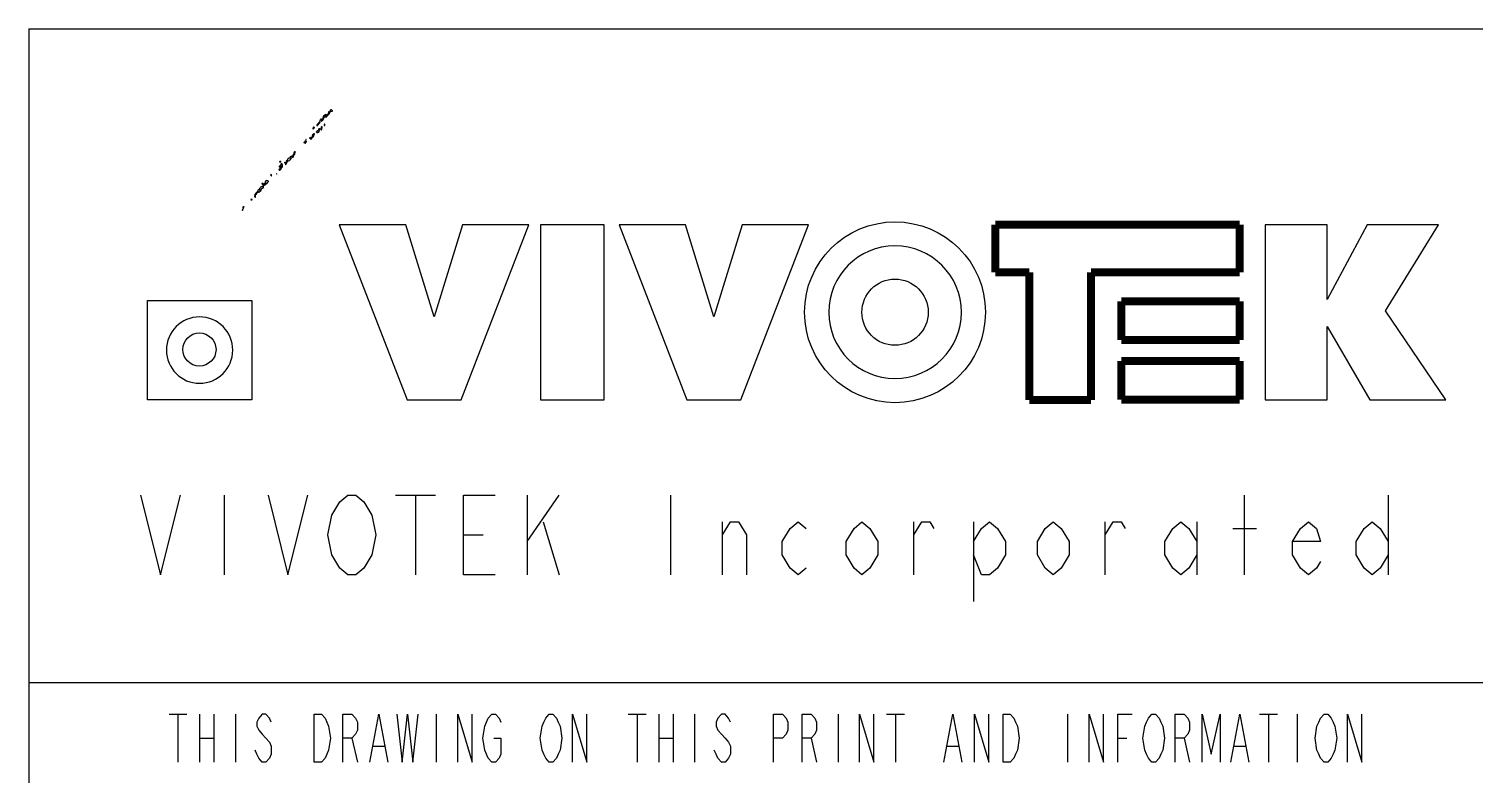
# Model space of a CAD drawing. Header units: millimetres. Extents: x 42 to 799, y 30 to 564.
# Drawn here: x 669.92 to 706.17, y 48.13 to 66.83 of the extents above; entities that cross this region are included whole.
import ezdxf

# ---------------------------------------------------------------- set-up
doc = ezdxf.new("R2010")
doc.units = ezdxf.units.MM
doc.header["$LTSCALE"] = 46.255
doc.layers.get('0').update_dxf_attribs({"linetype": 'CONTINUOUS'})

msp = doc.modelspace()

# ---------------------------------------------------------------- linework, layer by layer
at = {"color": 2, "linetype": 'Continuous'}
for p, q in [((669.917, 66.826), (789.917, 66.826)), ((669.917, 66.826), (669.917, 38.126)), ((674.817, 55.126), (674.817, 53.126)), ((679.117, 55.126), (680.117, 55.126)), ((679.617, 55.126), (679.617, 53.126)), ((682.417, 55.126), (682.417, 53.126)), ((682.417, 53.959), (683.217, 55.126)), ((686.017, 55.126), (686.017, 53.126)), ((700.417, 53.126), (700.417, 55.126)), ((704.017, 55.126), (704.017, 53.126)), ((682.817, 54.459), (683.217, 53.126)), ((687.317, 53.126), (687.317, 54.459)), ((692.117, 53.126), (692.117, 54.459)), ((693.617, 54.459), (693.617, 52.459)), ((696.917, 53.126), (696.917, 54.459)), ((699.217, 54.459), (699.217, 53.126)), ((680.817, 54.126), (681.317, 54.126)), ((700.117, 54.292), (700.717, 54.292)), ((669.917, 50.426), (789.917, 50.426)), ((673.432, 49.626), (673.882, 49.626)), ((673.657, 49.626), (673.657, 48.426)), ((674.197, 49.626), (674.197, 48.426)), ((674.557, 49.626), (674.557, 48.426)), ((675.097, 49.626), (675.097, 48.426)), ((680.137, 49.626), (680.137, 48.426)), ((684.952, 49.626), (685.402, 49.626)), ((685.177, 49.626), (685.177, 48.426)), ((685.717, 49.626), (685.717, 48.426)), ((686.077, 49.626), (686.077, 48.426)), ((686.617, 49.626), (686.617, 48.426)), ((690.217, 49.626), (690.217, 48.426)), ((691.432, 49.626), (691.882, 49.626)), ((691.657, 49.626), (691.657, 48.426)), ((695.977, 49.626), (695.977, 48.426)), ((700.792, 49.626), (701.242, 49.626)), ((701.017, 49.626), (701.017, 48.426)), ((701.737, 49.626), (701.737, 48.426)), ((674.197, 49.026), (674.557, 49.026)), ((678.022, 49.026), (678.157, 48.426)), ((685.717, 49.026), (686.077, 49.026)), ((689.542, 49.026), (689.677, 48.426)), ((697.237, 49.026), (697.462, 49.026)), ((698.902, 49.026), (699.037, 48.426)), ((678.562, 48.826), (678.832, 48.826)), ((692.962, 48.826), (693.232, 48.826)), ((700.162, 48.826), (700.432, 48.826))]:
    msp.add_line(p, q, dxfattribs=at)
at = {"color": 7, "linetype": 'Continuous', "const_width": 0.2}
for points in [[(700.292, 61.912), (694.163, 61.912)], [(694.163, 61.912), (694.163, 60.72)], [(700.292, 60.72), (700.292, 61.912)], [(694.163, 60.72), (695.019, 60.72)], [(695.019, 60.72), (695.019, 57.516)], [(696.563, 60.72), (700.292, 60.72)], [(696.563, 57.516), (696.563, 60.72)], [(697.327, 59.99), (700.292, 59.99)], [(697.327, 59.017), (697.327, 59.99)], [(700.292, 59.99), (700.292, 59.017)], [(700.292, 59.017), (697.327, 59.017)], [(697.327, 58.491), (700.292, 58.491)], [(697.327, 57.518), (697.327, 58.491)], [(700.292, 58.491), (700.292, 57.518)], [(695.019, 57.516), (696.563, 57.516)], [(700.292, 57.518), (697.327, 57.518)]]:
    msp.add_lwpolyline(points, dxfattribs=at)
at = {"color": 2, "linetype": 'Continuous'}
for points in [[(672.717, 55.126), (673.217, 53.126), (673.717, 55.126)], [(675.917, 55.126), (676.417, 53.126), (676.917, 55.126)], [(678.417, 53.459), (678.317, 53.292), (678.117, 53.126), (677.917, 53.126), (677.717, 53.292), (677.617, 53.459), (677.517, 53.626), (677.417, 54.126), (677.517, 54.626), (677.617, 54.792), (677.717, 54.959), (677.917, 55.126), (678.117, 55.126), (678.317, 54.959), (678.417, 54.792), (678.517, 54.626), (678.617, 54.126), (678.517, 53.626), (678.417, 53.459)], [(681.617, 53.126), (680.817, 53.126), (680.817, 55.126), (681.617, 55.126)], [(687.317, 54.126), (687.517, 54.459), (687.717, 54.459), (687.917, 54.126), (687.917, 53.126)], [(689.417, 53.292), (689.217, 53.126), (689.017, 53.292), (688.817, 53.626), (688.817, 53.959), (689.017, 54.292), (689.217, 54.459), (689.417, 54.292)], [(691.217, 53.626), (691.017, 53.292), (690.817, 53.126), (690.617, 53.292), (690.417, 53.626), (690.417, 53.959), (690.617, 54.292), (690.817, 54.459), (691.017, 54.292), (691.217, 53.959), (691.217, 53.626)], [(692.117, 54.126), (692.317, 54.459), (692.517, 54.459), (692.617, 54.292)], [(693.617, 53.959), (693.817, 54.292), (694.017, 54.459), (694.217, 54.292), (694.417, 53.959), (694.417, 53.626), (694.217, 53.292), (694.017, 53.126), (693.817, 53.126), (693.617, 53.626)], [(696.017, 53.626), (695.817, 53.292), (695.617, 53.126), (695.417, 53.292), (695.217, 53.626), (695.217, 53.959), (695.417, 54.292), (695.617, 54.459), (695.817, 54.292), (696.017, 53.959), (696.017, 53.626)], [(696.917, 54.126), (697.117, 54.459), (697.317, 54.459), (697.417, 54.292)], [(699.217, 53.626), (699.017, 53.292), (698.817, 53.126), (698.617, 53.292), (698.417, 53.626), (698.417, 53.959), (698.617, 54.292), (698.817, 54.459), (699.017, 54.292), (699.217, 53.959)], [(702.317, 53.459), (702.217, 53.292), (702.017, 53.126), (701.817, 53.292), (701.617, 53.626), (701.617, 53.959), (701.817, 54.292), (702.017, 54.459), (702.217, 54.292), (702.317, 53.959), (701.617, 53.959)], [(704.017, 53.626), (703.817, 53.292), (703.617, 53.126), (703.417, 53.292), (703.217, 53.626), (703.217, 53.959), (703.417, 54.292), (703.617, 54.459), (703.817, 54.292), (704.017, 53.959)], [(675.997, 49.426), (675.952, 49.526), (675.862, 49.626), (675.772, 49.626), (675.682, 49.526), (675.637, 49.426), (675.637, 49.326), (675.682, 49.226), (675.772, 49.126), (675.862, 49.026), (675.952, 48.926), (675.997, 48.826), (675.997, 48.626), (675.952, 48.526), (675.862, 48.426), (675.772, 48.426), (675.682, 48.526), (675.637, 48.626), (675.592, 48.726)], [(677.077, 49.626), (677.257, 49.626), (677.347, 49.526), (677.392, 49.426), (677.437, 49.326), (677.482, 49.026), (677.437, 48.726), (677.392, 48.626), (677.347, 48.526), (677.257, 48.426), (677.077, 48.426), (677.077, 49.626)], [(677.797, 48.426), (677.797, 49.626), (678.022, 49.626), (678.112, 49.526), (678.157, 49.426), (678.157, 49.226), (678.112, 49.126), (678.022, 49.026), (677.797, 49.026)], [(678.472, 48.426), (678.697, 49.626), (678.922, 48.426)], [(679.147, 49.626), (679.282, 48.426), (679.417, 49.626), (679.552, 48.426), (679.687, 49.626)], [(680.677, 48.426), (680.677, 49.626), (681.037, 48.426), (681.037, 49.626)], [(681.577, 49.026), (681.757, 49.026), (681.757, 48.626), (681.712, 48.526), (681.622, 48.426), (681.532, 48.426), (681.442, 48.526), (681.397, 48.626), (681.352, 48.726), (681.307, 49.026), (681.352, 49.326), (681.397, 49.426), (681.442, 49.526), (681.532, 49.626), (681.622, 49.626), (681.712, 49.526), (681.757, 49.426)], [(683.197, 48.626), (683.152, 48.526), (683.062, 48.426), (682.972, 48.426), (682.882, 48.526), (682.837, 48.626), (682.792, 48.726), (682.747, 49.026), (682.792, 49.326), (682.837, 49.426), (682.882, 49.526), (682.972, 49.626), (683.062, 49.626), (683.152, 49.526), (683.197, 49.426), (683.242, 49.326), (683.287, 49.026), (683.242, 48.726), (683.197, 48.626)], [(683.557, 48.426), (683.557, 49.626), (683.917, 48.426), (683.917, 49.626)], [(687.517, 49.426), (687.472, 49.526), (687.382, 49.626), (687.292, 49.626), (687.202, 49.526), (687.157, 49.426), (687.157, 49.326), (687.202, 49.226), (687.292, 49.126), (687.382, 49.026), (687.472, 48.926), (687.517, 48.826), (687.517, 48.626), (687.472, 48.526), (687.382, 48.426), (687.292, 48.426), (687.202, 48.526), (687.157, 48.626), (687.112, 48.726)], [(688.597, 48.426), (688.597, 49.626), (688.822, 49.626), (688.912, 49.526), (688.957, 49.426), (688.957, 49.226), (688.912, 49.126), (688.822, 49.026), (688.597, 49.026)], [(689.317, 48.426), (689.317, 49.626), (689.542, 49.626), (689.632, 49.526), (689.677, 49.426), (689.677, 49.226), (689.632, 49.126), (689.542, 49.026), (689.317, 49.026)], [(690.757, 48.426), (690.757, 49.626), (691.117, 48.426), (691.117, 49.626)], [(692.872, 48.426), (693.097, 49.626), (693.322, 48.426)], [(693.637, 48.426), (693.637, 49.626), (693.997, 48.426), (693.997, 49.626)], [(694.357, 49.626), (694.537, 49.626), (694.627, 49.526), (694.672, 49.426), (694.717, 49.326), (694.762, 49.026), (694.717, 48.726), (694.672, 48.626), (694.627, 48.526), (694.537, 48.426), (694.357, 48.426), (694.357, 49.626)], [(696.517, 48.426), (696.517, 49.626), (696.877, 48.426), (696.877, 49.626)], [(697.237, 48.426), (697.237, 49.626), (697.597, 49.626)], [(698.317, 48.626), (698.272, 48.526), (698.182, 48.426), (698.092, 48.426), (698.002, 48.526), (697.957, 48.626), (697.912, 48.726), (697.867, 49.026), (697.912, 49.326), (697.957, 49.426), (698.002, 49.526), (698.092, 49.626), (698.182, 49.626), (698.272, 49.526), (698.317, 49.426), (698.362, 49.326), (698.407, 49.026), (698.362, 48.726), (698.317, 48.626)], [(698.677, 48.426), (698.677, 49.626), (698.902, 49.626), (698.992, 49.526), (699.037, 49.426), (699.037, 49.226), (698.992, 49.126), (698.902, 49.026), (698.677, 49.026)], [(699.352, 48.426), (699.352, 49.626), (699.577, 48.626), (699.802, 49.626), (699.802, 48.426)], [(700.072, 48.426), (700.297, 49.626), (700.522, 48.426)], [(702.637, 48.626), (702.592, 48.526), (702.502, 48.426), (702.412, 48.426), (702.322, 48.526), (702.277, 48.626), (702.232, 48.726), (702.187, 49.026), (702.232, 49.326), (702.277, 49.426), (702.322, 49.526), (702.412, 49.626), (702.502, 49.626), (702.592, 49.526), (702.637, 49.426), (702.682, 49.326), (702.727, 49.026), (702.682, 48.726), (702.637, 48.626)], [(702.997, 48.426), (702.997, 49.626), (703.357, 48.426), (703.357, 49.626)]]:
    msp.add_lwpolyline(points, dxfattribs=at)
at = {"color": 7, "linetype": 'Continuous'}
for points, knots in [([(677.221, 64.539), (677.222, 64.538), (677.222, 64.534), (677.222, 64.53), (677.223, 64.525), (677.217, 64.521), (677.215, 64.526), (677.214, 64.531), (677.214, 64.541), (677.216, 64.541), (677.219, 64.542), (677.218, 64.543), (677.221, 64.539)], [0, 0, 0, 0, 1, 1, 1, 2, 2, 2, 3, 3, 3, 4, 4, 4, 4]), ([(677.241, 64.574), (677.244, 64.575), (677.247, 64.572), (677.249, 64.567), (677.251, 64.563), (677.251, 64.559), (677.248, 64.556), (677.244, 64.554), (677.239, 64.556), (677.24, 64.56), (677.24, 64.565), (677.237, 64.573), (677.241, 64.574)], [0, 0, 0, 0, 1, 1, 1, 2, 2, 2, 3, 3, 3, 4, 4, 4, 4]), ([(677.31, 64.641), (677.314, 64.641), (677.32, 64.651), (677.324, 64.646), (677.328, 64.64), (677.331, 64.631), (677.331, 64.625), (677.331, 64.62), (677.332, 64.62), (677.328, 64.614), (677.325, 64.609), (677.324, 64.604), (677.321, 64.598), (677.319, 64.591), (677.32, 64.585), (677.317, 64.583), (677.313, 64.581), (677.317, 64.572), (677.312, 64.567), (677.307, 64.562), (677.307, 64.563), (677.303, 64.556), (677.3, 64.55), (677.291, 64.542), (677.29, 64.538), (677.288, 64.535), (677.285, 64.532), (677.28, 64.528), (677.274, 64.523), (677.272, 64.523), (677.27, 64.517), (677.267, 64.511), (677.265, 64.505), (677.257, 64.507), (677.248, 64.509), (677.242, 64.521), (677.246, 64.524), (677.249, 64.527), (677.259, 64.528), (677.261, 64.532), (677.264, 64.536), (677.269, 64.543), (677.276, 64.551), (677.283, 64.558), (677.285, 64.568), (677.289, 64.574), (677.293, 64.58), (677.292, 64.581), (677.295, 64.592), (677.299, 64.602), (677.297, 64.603), (677.299, 64.613), (677.302, 64.624), (677.303, 64.626), (677.303, 64.633), (677.303, 64.639), (677.303, 64.642), (677.31, 64.641)], [0, 0, 0, 0, 1, 1, 1, 2, 2, 2, 3, 3, 3, 4, 4, 4, 5, 5, 5, 6, 6, 6, 7, 7, 7, 8, 8, 8, 9, 9, 9, 10, 10, 10, 11, 11, 11, 12, 12, 12, 13, 13, 13, 14, 14, 14, 15, 15, 15, 16, 16, 16, 17, 17, 17, 18, 18, 18, 19, 19, 19, 19]), ([(677.357, 64.684), (677.354, 64.684), (677.356, 64.679), (677.352, 64.675), (677.348, 64.672), (677.344, 64.669), (677.346, 64.666), (677.348, 64.662), (677.354, 64.663), (677.356, 64.66), (677.357, 64.658), (677.355, 64.652), (677.361, 64.653), (677.367, 64.654), (677.368, 64.654), (677.369, 64.661), (677.37, 64.668), (677.371, 64.667), (677.366, 64.674), (677.361, 64.682), (677.362, 64.684), (677.357, 64.684)], [0, 0, 0, 0, 1, 1, 1, 2, 2, 2, 3, 3, 3, 4, 4, 4, 5, 5, 5, 6, 6, 6, 7, 7, 7, 7]), ([(677.441, 64.742), (677.446, 64.742), (677.452, 64.738), (677.452, 64.736), (677.452, 64.734), (677.462, 64.74), (677.464, 64.733), (677.465, 64.726), (677.468, 64.717), (677.465, 64.713), (677.462, 64.709), (677.462, 64.707), (677.459, 64.702), (677.455, 64.697), (677.45, 64.693), (677.447, 64.689), (677.444, 64.684), (677.436, 64.68), (677.434, 64.675), (677.431, 64.67), (677.419, 64.662), (677.418, 64.657), (677.417, 64.652), (677.422, 64.647), (677.412, 64.646), (677.402, 64.645), (677.394, 64.647), (677.389, 64.643), (677.384, 64.639), (677.38, 64.639), (677.379, 64.633), (677.378, 64.626), (677.384, 64.614), (677.375, 64.613), (677.367, 64.613), (677.361, 64.607), (677.358, 64.615), (677.354, 64.622), (677.347, 64.628), (677.351, 64.631), (677.355, 64.635), (677.356, 64.637), (677.361, 64.641), (677.365, 64.645), (677.373, 64.645), (677.375, 64.65), (677.378, 64.655), (677.384, 64.654), (677.389, 64.658), (677.393, 64.662), (677.393, 64.67), (677.4, 64.671), (677.407, 64.673), (677.41, 64.674), (677.413, 64.68), (677.417, 64.685), (677.423, 64.682), (677.424, 64.693), (677.426, 64.704), (677.428, 64.712), (677.432, 64.718), (677.435, 64.723), (677.436, 64.721), (677.435, 64.731), (677.434, 64.742), (677.434, 64.742), (677.441, 64.742)], [0, 0, 0, 0, 1, 1, 1, 2, 2, 2, 3, 3, 3, 4, 4, 4, 5, 5, 5, 6, 6, 6, 7, 7, 7, 8, 8, 8, 9, 9, 9, 10, 10, 10, 11, 11, 11, 12, 12, 12, 13, 13, 13, 14, 14, 14, 15, 15, 15, 16, 16, 16, 17, 17, 17, 18, 18, 18, 19, 19, 19, 20, 20, 20, 21, 21, 21, 22, 22, 22, 22]), ([(677.495, 64.792), (677.503, 64.792), (677.515, 64.79), (677.515, 64.79), (677.515, 64.79), (677.525, 64.78), (677.529, 64.78), (677.533, 64.78), (677.537, 64.768), (677.535, 64.762), (677.533, 64.756), (677.526, 64.757), (677.513, 64.757), (677.5, 64.757), (677.484, 64.754), (677.477, 64.754), (677.469, 64.754), (677.465, 64.756), (677.469, 64.763), (677.473, 64.771), (677.477, 64.769), (677.475, 64.776), (677.473, 64.782), (677.476, 64.788), (677.482, 64.79), (677.488, 64.791), (677.491, 64.792), (677.495, 64.792)], [0, 0, 0, 0, 1, 1, 1, 2, 2, 2, 3, 3, 3, 4, 4, 4, 5, 5, 5, 6, 6, 6, 7, 7, 7, 8, 8, 8, 9, 9, 9, 9]), ([(677.056, 64.19), (677.06, 64.191), (677.065, 64.194), (677.071, 64.194), (677.076, 64.193), (677.083, 64.186), (677.08, 64.182), (677.078, 64.178), (677.073, 64.179), (677.073, 64.176), (677.072, 64.173), (677.076, 64.164), (677.071, 64.162), (677.065, 64.16), (677.061, 64.16), (677.06, 64.158), (677.06, 64.155), (677.054, 64.149), (677.054, 64.145), (677.054, 64.141), (677.051, 64.132), (677.056, 64.132), (677.062, 64.132), (677.068, 64.127), (677.064, 64.126), (677.059, 64.124), (677.053, 64.124), (677.05, 64.118), (677.048, 64.112), (677.039, 64.104), (677.036, 64.109), (677.034, 64.114), (677.03, 64.115), (677.028, 64.124), (677.027, 64.133), (677.021, 64.143), (677.026, 64.147), (677.031, 64.15), (677.03, 64.15), (677.033, 64.159), (677.036, 64.167), (677.035, 64.173), (677.039, 64.176), (677.043, 64.179), (677.048, 64.169), (677.052, 64.179), (677.056, 64.188), (677.05, 64.188), (677.056, 64.19)], [0, 0, 0, 0, 1, 1, 1, 2, 2, 2, 3, 3, 3, 4, 4, 4, 5, 5, 5, 6, 6, 6, 7, 7, 7, 8, 8, 8, 9, 9, 9, 10, 10, 10, 11, 11, 11, 12, 12, 12, 13, 13, 13, 14, 14, 14, 15, 15, 15, 16, 16, 16, 16]), ([(677.055, 64.357), (677.055, 64.357), (677.061, 64.362), (677.065, 64.359), (677.07, 64.356), (677.067, 64.351), (677.072, 64.351), (677.076, 64.351), (677.082, 64.346), (677.078, 64.344), (677.074, 64.341), (677.072, 64.338), (677.071, 64.333), (677.069, 64.327), (677.065, 64.323), (677.061, 64.322), (677.058, 64.321), (677.045, 64.313), (677.043, 64.319), (677.04, 64.325), (677.04, 64.328), (677.043, 64.332), (677.045, 64.336), (677.048, 64.339), (677.049, 64.344), (677.05, 64.348), (677.051, 64.356), (677.055, 64.357)], [0, 0, 0, 0, 1, 1, 1, 2, 2, 2, 3, 3, 3, 4, 4, 4, 5, 5, 5, 6, 6, 6, 7, 7, 7, 8, 8, 8, 9, 9, 9, 9]), ([(677.202, 64.328), (677.199, 64.326), (677.201, 64.32), (677.197, 64.319), (677.194, 64.319), (677.191, 64.316), (677.192, 64.31), (677.193, 64.304), (677.19, 64.301), (677.19, 64.296), (677.19, 64.291), (677.193, 64.285), (677.187, 64.283), (677.181, 64.28), (677.176, 64.275), (677.17, 64.275), (677.163, 64.274), (677.157, 64.275), (677.155, 64.27), (677.153, 64.265), (677.149, 64.258), (677.145, 64.255), (677.141, 64.253), (677.137, 64.25), (677.136, 64.243), (677.136, 64.237), (677.135, 64.227), (677.139, 64.224), (677.144, 64.221), (677.149, 64.213), (677.154, 64.214), (677.159, 64.215), (677.165, 64.218), (677.167, 64.222), (677.169, 64.226), (677.178, 64.219), (677.181, 64.225), (677.184, 64.231), (677.182, 64.236), (677.187, 64.243), (677.193, 64.25), (677.193, 64.257), (677.195, 64.262), (677.198, 64.268), (677.195, 64.278), (677.199, 64.286), (677.202, 64.293), (677.2, 64.294), (677.206, 64.301), (677.213, 64.309), (677.208, 64.313), (677.212, 64.315), (677.216, 64.317), (677.22, 64.322), (677.217, 64.323), (677.214, 64.325), (677.208, 64.318), (677.208, 64.324), (677.208, 64.331), (677.206, 64.329), (677.202, 64.328)], [0, 0, 0, 0, 1, 1, 1, 2, 2, 2, 3, 3, 3, 4, 4, 4, 5, 5, 5, 6, 6, 6, 7, 7, 7, 8, 8, 8, 9, 9, 9, 10, 10, 10, 11, 11, 11, 12, 12, 12, 13, 13, 13, 14, 14, 14, 15, 15, 15, 16, 16, 16, 17, 17, 17, 18, 18, 18, 19, 19, 19, 20, 20, 20, 20]), ([(677.207, 64.491), (677.207, 64.491), (677.213, 64.5), (677.214, 64.498), (677.215, 64.496), (677.215, 64.49), (677.218, 64.49), (677.221, 64.49), (677.226, 64.483), (677.224, 64.48), (677.222, 64.476), (677.216, 64.474), (677.215, 64.472), (677.214, 64.47), (677.207, 64.469), (677.204, 64.464), (677.201, 64.46), (677.195, 64.451), (677.195, 64.447), (677.195, 64.444), (677.195, 64.439), (677.19, 64.437), (677.185, 64.436), (677.174, 64.436), (677.171, 64.433), (677.169, 64.429), (677.171, 64.423), (677.168, 64.418), (677.165, 64.412), (677.167, 64.405), (677.161, 64.404), (677.154, 64.403), (677.147, 64.398), (677.144, 64.404), (677.141, 64.41), (677.138, 64.415), (677.143, 64.417), (677.149, 64.419), (677.143, 64.419), (677.15, 64.426), (677.156, 64.434), (677.164, 64.426), (677.164, 64.434), (677.165, 64.442), (677.169, 64.445), (677.173, 64.451), (677.177, 64.458), (677.182, 64.459), (677.187, 64.466), (677.192, 64.474), (677.194, 64.476), (677.197, 64.481), (677.2, 64.485), (677.205, 64.484), (677.207, 64.491)], [0, 0, 0, 0, 1, 1, 1, 2, 2, 2, 3, 3, 3, 4, 4, 4, 5, 5, 5, 6, 6, 6, 7, 7, 7, 8, 8, 8, 9, 9, 9, 10, 10, 10, 11, 11, 11, 12, 12, 12, 13, 13, 13, 14, 14, 14, 15, 15, 15, 16, 16, 16, 17, 17, 17, 18, 18, 18, 18]), ([(677.255, 64.368), (677.259, 64.371), (677.265, 64.371), (677.268, 64.371), (677.272, 64.371), (677.275, 64.366), (677.277, 64.361), (677.278, 64.355), (677.28, 64.35), (677.277, 64.345), (677.274, 64.339), (677.269, 64.341), (677.267, 64.334), (677.265, 64.328), (677.267, 64.317), (677.266, 64.312), (677.265, 64.306), (677.265, 64.3), (677.261, 64.298), (677.257, 64.296), (677.258, 64.287), (677.252, 64.289), (677.246, 64.291), (677.249, 64.297), (677.244, 64.299), (677.239, 64.301), (677.234, 64.312), (677.24, 64.317), (677.246, 64.322), (677.246, 64.327), (677.246, 64.335), (677.247, 64.344), (677.248, 64.345), (677.251, 64.351), (677.255, 64.357), (677.25, 64.364), (677.255, 64.368)], [0, 0, 0, 0, 1, 1, 1, 2, 2, 2, 3, 3, 3, 4, 4, 4, 5, 5, 5, 6, 6, 6, 7, 7, 7, 8, 8, 8, 9, 9, 9, 10, 10, 10, 11, 11, 11, 12, 12, 12, 12]), ([(677.322, 64.412), (677.322, 64.412), (677.325, 64.416), (677.327, 64.422), (677.33, 64.428), (677.333, 64.437), (677.339, 64.432), (677.346, 64.427), (677.345, 64.421), (677.345, 64.416), (677.344, 64.41), (677.339, 64.409), (677.338, 64.405), (677.336, 64.401), (677.335, 64.395), (677.329, 64.398), (677.322, 64.401), (677.323, 64.407), (677.322, 64.412)], [0, 0, 0, 0, 1, 1, 1, 2, 2, 2, 3, 3, 3, 4, 4, 4, 5, 5, 5, 6, 6, 6, 6]), ([(676.859, 64.021), (676.857, 64.02), (676.861, 64.011), (676.856, 64.011), (676.851, 64.011), (676.85, 64.009), (676.85, 64.004), (676.85, 63.999), (676.852, 63.994), (676.847, 63.994), (676.842, 63.995), (676.836, 63.995), (676.835, 63.992), (676.834, 63.989), (676.833, 63.985), (676.83, 63.984), (676.827, 63.982), (676.824, 63.979), (676.825, 63.973), (676.825, 63.967), (676.832, 63.968), (676.832, 63.967), (676.832, 63.965), (676.83, 63.964), (676.835, 63.962), (676.84, 63.961), (676.847, 63.957), (676.85, 63.959), (676.854, 63.961), (676.856, 63.964), (676.857, 63.967), (676.859, 63.971), (676.862, 63.973), (676.862, 63.974), (676.863, 63.976), (676.865, 63.978), (676.866, 63.98), (676.868, 63.982), (676.865, 63.991), (676.868, 63.993), (676.87, 63.995), (676.876, 63.995), (676.876, 63.999), (676.876, 64.004), (676.876, 64.012), (676.872, 64.012), (676.869, 64.013), (676.865, 64.013), (676.864, 64.015), (676.864, 64.017), (676.865, 64.024), (676.859, 64.021)], [0, 0, 0, 0, 1, 1, 1, 2, 2, 2, 3, 3, 3, 4, 4, 4, 5, 5, 5, 6, 6, 6, 7, 7, 7, 8, 8, 8, 9, 9, 9, 10, 10, 10, 11, 11, 11, 12, 12, 12, 13, 13, 13, 14, 14, 14, 15, 15, 15, 16, 16, 16, 17, 17, 17, 17]), ([(676.858, 63.959), (676.858, 63.961), (676.86, 63.963), (676.863, 63.962), (676.866, 63.962), (676.865, 63.958), (676.864, 63.956), (676.863, 63.954), (676.86, 63.954), (676.857, 63.954), (676.855, 63.955), (676.858, 63.959), (676.858, 63.959)], [0, 0, 0, 0, 1, 1, 1, 2, 2, 2, 3, 3, 3, 4, 4, 4, 4]), ([(676.863, 64.048), (676.865, 64.051), (676.87, 64.051), (676.873, 64.051), (676.876, 64.052), (676.878, 64.047), (676.875, 64.045), (676.872, 64.042), (676.865, 64.038), (676.863, 64.04), (676.862, 64.043), (676.86, 64.044), (676.863, 64.048)], [0, 0, 0, 0, 1, 1, 1, 2, 2, 2, 3, 3, 3, 4, 4, 4, 4]), ([(676.996, 64.106), (676.992, 64.105), (676.996, 64.096), (676.992, 64.097), (676.988, 64.098), (676.978, 64.101), (676.972, 64.098), (676.967, 64.095), (676.963, 64.093), (676.964, 64.087), (676.966, 64.081), (676.965, 64.073), (676.97, 64.075), (676.976, 64.076), (676.98, 64.079), (676.982, 64.075), (676.983, 64.072), (676.98, 64.065), (676.983, 64.063), (676.985, 64.061), (676.989, 64.064), (676.99, 64.061), (676.992, 64.059), (676.99, 64.052), (676.996, 64.054), (677.001, 64.057), (677.004, 64.056), (677.004, 64.062), (677.005, 64.069), (677.007, 64.068), (677.009, 64.074), (677.011, 64.079), (677.006, 64.091), (677.01, 64.093), (677.014, 64.095), (677.018, 64.096), (677.015, 64.099), (677.013, 64.102), (677.006, 64.097), (677.006, 64.102), (677.006, 64.107), (677.002, 64.11), (676.996, 64.106)], [0, 0, 0, 0, 1, 1, 1, 2, 2, 2, 3, 3, 3, 4, 4, 4, 5, 5, 5, 6, 6, 6, 7, 7, 7, 8, 8, 8, 9, 9, 9, 10, 10, 10, 11, 11, 11, 12, 12, 12, 13, 13, 13, 14, 14, 14, 14]), ([(676.246, 63.439), (676.244, 63.436), (676.247, 63.429), (676.245, 63.425), (676.242, 63.422), (676.243, 63.409), (676.237, 63.409), (676.23, 63.409), (676.228, 63.409), (676.226, 63.404), (676.224, 63.399), (676.22, 63.397), (676.219, 63.393), (676.217, 63.389), (676.209, 63.391), (676.212, 63.387), (676.215, 63.382), (676.226, 63.379), (676.228, 63.378), (676.23, 63.377), (676.231, 63.388), (676.236, 63.389), (676.241, 63.389), (676.246, 63.381), (676.246, 63.377), (676.246, 63.373), (676.246, 63.366), (676.244, 63.361), (676.242, 63.356), (676.236, 63.352), (676.234, 63.352), (676.233, 63.352), (676.231, 63.344), (676.233, 63.341), (676.234, 63.337), (676.241, 63.338), (676.245, 63.338), (676.249, 63.337), (676.252, 63.338), (676.257, 63.342), (676.261, 63.346), (676.271, 63.35), (676.272, 63.356), (676.272, 63.362), (676.268, 63.389), (676.268, 63.4), (676.268, 63.412), (676.266, 63.438), (676.266, 63.443), (676.265, 63.449), (676.259, 63.453), (676.255, 63.448), (676.25, 63.444), (676.248, 63.443), (676.246, 63.439)], [0, 0, 0, 0, 1, 1, 1, 2, 2, 2, 3, 3, 3, 4, 4, 4, 5, 5, 5, 6, 6, 6, 7, 7, 7, 8, 8, 8, 9, 9, 9, 10, 10, 10, 11, 11, 11, 12, 12, 12, 13, 13, 13, 14, 14, 14, 15, 15, 15, 16, 16, 16, 17, 17, 17, 18, 18, 18, 18]), ([(676.224, 63.508), (676.221, 63.507), (676.216, 63.502), (676.216, 63.499), (676.216, 63.495), (676.215, 63.485), (676.219, 63.479), (676.223, 63.474), (676.226, 63.475), (676.229, 63.479), (676.231, 63.484), (676.23, 63.491), (676.233, 63.494), (676.236, 63.496), (676.239, 63.494), (676.238, 63.502), (676.237, 63.51), (676.228, 63.509), (676.224, 63.508)], [0, 0, 0, 0, 1, 1, 1, 2, 2, 2, 3, 3, 3, 4, 4, 4, 5, 5, 5, 6, 6, 6, 6]), ([(676.332, 63.478), (676.334, 63.478), (676.334, 63.474), (676.335, 63.469), (676.335, 63.465), (676.337, 63.459), (676.332, 63.461), (676.327, 63.463), (676.325, 63.466), (676.326, 63.472), (676.327, 63.477), (676.329, 63.478), (676.332, 63.478)], [0, 0, 0, 0, 1, 1, 1, 2, 2, 2, 3, 3, 3, 4, 4, 4, 4]), ([(676.56, 63.692), (676.56, 63.692), (676.575, 63.696), (676.579, 63.697), (676.582, 63.698), (676.588, 63.693), (676.587, 63.688), (676.587, 63.682), (676.584, 63.68), (676.579, 63.676), (676.575, 63.672), (676.57, 63.675), (676.571, 63.667), (676.571, 63.658), (676.563, 63.653), (676.563, 63.65), (676.563, 63.646), (676.559, 63.632), (676.557, 63.628), (676.556, 63.623), (676.552, 63.614), (676.551, 63.611), (676.551, 63.608), (676.546, 63.606), (676.535, 63.605), (676.524, 63.604), (676.525, 63.604), (676.516, 63.6), (676.507, 63.595), (676.498, 63.581), (676.493, 63.577), (676.488, 63.573), (676.485, 63.566), (676.485, 63.561), (676.484, 63.556), (676.486, 63.552), (676.483, 63.548), (676.479, 63.544), (676.472, 63.543), (676.467, 63.541), (676.462, 63.539), (676.457, 63.538), (676.454, 63.534), (676.45, 63.53), (676.453, 63.522), (676.446, 63.52), (676.438, 63.517), (676.419, 63.513), (676.419, 63.513), (676.419, 63.513), (676.404, 63.505), (676.401, 63.5), (676.398, 63.494), (676.394, 63.484), (676.393, 63.478), (676.392, 63.473), (676.389, 63.47), (676.388, 63.463), (676.386, 63.455), (676.381, 63.448), (676.379, 63.444), (676.378, 63.44), (676.371, 63.434), (676.37, 63.429), (676.368, 63.425), (676.359, 63.418), (676.356, 63.42), (676.353, 63.423), (676.348, 63.434), (676.352, 63.438), (676.357, 63.443), (676.36, 63.443), (676.362, 63.454), (676.363, 63.465), (676.369, 63.475), (676.37, 63.483), (676.371, 63.491), (676.366, 63.498), (676.373, 63.505), (676.381, 63.513), (676.383, 63.52), (676.387, 63.524), (676.391, 63.528), (676.404, 63.53), (676.405, 63.539), (676.406, 63.549), (676.408, 63.551), (676.414, 63.561), (676.421, 63.57), (676.419, 63.577), (676.43, 63.579), (676.441, 63.581), (676.46, 63.571), (676.46, 63.581), (676.461, 63.591), (676.464, 63.596), (676.466, 63.6), (676.469, 63.604), (676.474, 63.61), (676.474, 63.616), (676.473, 63.622), (676.477, 63.632), (676.487, 63.631), (676.496, 63.629), (676.504, 63.622), (676.509, 63.623), (676.515, 63.625), (676.512, 63.631), (676.518, 63.631), (676.524, 63.632), (676.54, 63.64), (676.543, 63.645), (676.545, 63.65), (676.545, 63.65), (676.546, 63.659), (676.546, 63.669), (676.544, 63.669), (676.549, 63.675), (676.554, 63.682), (676.554, 63.688), (676.56, 63.692)], [0, 0, 0, 0, 1, 1, 1, 2, 2, 2, 3, 3, 3, 4, 4, 4, 5, 5, 5, 6, 6, 6, 7, 7, 7, 8, 8, 8, 9, 9, 9, 10, 10, 10, 11, 11, 11, 12, 12, 12, 13, 13, 13, 14, 14, 14, 15, 15, 15, 16, 16, 16, 17, 17, 17, 18, 18, 18, 19, 19, 19, 20, 20, 20, 21, 21, 21, 22, 22, 22, 23, 23, 23, 24, 24, 24, 25, 25, 25, 26, 26, 26, 27, 27, 27, 28, 28, 28, 29, 29, 29, 30, 30, 30, 31, 31, 31, 32, 32, 32, 33, 33, 33, 34, 34, 34, 35, 35, 35, 36, 36, 36, 37, 37, 37, 38, 38, 38, 39, 39, 39, 40, 40, 40, 40]), ([(676.57, 63.73), (676.572, 63.73), (676.571, 63.736), (676.579, 63.738), (676.587, 63.74), (676.597, 63.746), (676.599, 63.74), (676.6, 63.735), (676.609, 63.733), (676.606, 63.73), (676.603, 63.727), (676.596, 63.722), (676.596, 63.722), (676.596, 63.722), (676.585, 63.719), (676.582, 63.718), (676.579, 63.716), (676.58, 63.711), (676.574, 63.711), (676.567, 63.711), (676.562, 63.711), (676.562, 63.717), (676.562, 63.722), (676.566, 63.722), (676.569, 63.723), (676.571, 63.724), (676.566, 63.73), (676.57, 63.73)], [0, 0, 0, 0, 1, 1, 1, 2, 2, 2, 3, 3, 3, 4, 4, 4, 5, 5, 5, 6, 6, 6, 7, 7, 7, 8, 8, 8, 9, 9, 9, 9]), ([(675.991, 63.182), (675.995, 63.183), (675.995, 63.18), (675.998, 63.174), (676.002, 63.168), (676.003, 63.162), (676.004, 63.158), (676.004, 63.153), (676.006, 63.143), (676.004, 63.14), (676.002, 63.138), (675.992, 63.138), (675.992, 63.141), (675.992, 63.144), (675.983, 63.144), (675.984, 63.149), (675.985, 63.153), (675.989, 63.154), (675.99, 63.159), (675.991, 63.164), (675.985, 63.179), (675.991, 63.182)], [0, 0, 0, 0, 1, 1, 1, 2, 2, 2, 3, 3, 3, 4, 4, 4, 5, 5, 5, 6, 6, 6, 7, 7, 7, 7]), ([(676.125, 63.182), (676.124, 63.185), (676.13, 63.191), (676.133, 63.191), (676.136, 63.191), (676.138, 63.188), (676.138, 63.185), (676.138, 63.181), (676.126, 63.174), (676.125, 63.182)], [0, 0, 0, 0, 1, 1, 1, 2, 2, 2, 3, 3, 3, 3]), ([(676.215, 63.319), (676.212, 63.319), (676.211, 63.314), (676.207, 63.314), (676.203, 63.314), (676.199, 63.312), (676.2, 63.308), (676.2, 63.304), (676.201, 63.296), (676.199, 63.296), (676.196, 63.296), (676.19, 63.286), (676.191, 63.283), (676.191, 63.28), (676.198, 63.274), (676.201, 63.274), (676.205, 63.274), (676.21, 63.274), (676.214, 63.277), (676.217, 63.279), (676.218, 63.284), (676.221, 63.285), (676.225, 63.286), (676.234, 63.292), (676.235, 63.294), (676.236, 63.296), (676.242, 63.299), (676.242, 63.304), (676.242, 63.309), (676.239, 63.317), (676.235, 63.32), (676.231, 63.322), (676.22, 63.319), (676.215, 63.319)], [0, 0, 0, 0, 1, 1, 1, 2, 2, 2, 3, 3, 3, 4, 4, 4, 5, 5, 5, 6, 6, 6, 7, 7, 7, 8, 8, 8, 9, 9, 9, 10, 10, 10, 11, 11, 11, 11]), ([(676.199, 63.373), (676.199, 63.376), (676.207, 63.382), (676.21, 63.377), (676.212, 63.373), (676.209, 63.363), (676.209, 63.363), (676.209, 63.363), (676.202, 63.357), (676.201, 63.361), (676.2, 63.366), (676.198, 63.37), (676.199, 63.373)], [0, 0, 0, 0, 1, 1, 1, 2, 2, 2, 3, 3, 3, 4, 4, 4, 4]), ([(675.789, 62.88), (675.79, 62.882), (675.798, 62.887), (675.8, 62.882), (675.802, 62.877), (675.801, 62.871), (675.802, 62.868), (675.802, 62.865), (675.804, 62.856), (675.802, 62.852), (675.799, 62.847), (675.798, 62.84), (675.795, 62.837), (675.793, 62.833), (675.782, 62.826), (675.778, 62.826), (675.773, 62.826), (675.768, 62.823), (675.762, 62.819), (675.757, 62.816), (675.752, 62.813), (675.752, 62.808), (675.752, 62.802), (675.75, 62.794), (675.748, 62.793), (675.745, 62.791), (675.742, 62.778), (675.742, 62.776), (675.742, 62.774), (675.737, 62.768), (675.735, 62.766), (675.733, 62.763), (675.731, 62.757), (675.727, 62.755), (675.722, 62.753), (675.712, 62.747), (675.711, 62.745), (675.71, 62.743), (675.705, 62.738), (675.696, 62.74), (675.686, 62.741), (675.679, 62.738), (675.679, 62.736), (675.678, 62.733), (675.671, 62.725), (675.665, 62.725), (675.66, 62.724), (675.651, 62.722), (675.649, 62.72), (675.647, 62.718), (675.64, 62.709), (675.639, 62.703), (675.638, 62.697), (675.639, 62.692), (675.635, 62.689), (675.631, 62.686), (675.629, 62.681), (675.623, 62.682), (675.617, 62.682), (675.608, 62.675), (675.607, 62.672), (675.606, 62.669), (675.608, 62.662), (675.604, 62.66), (675.601, 62.657), (675.6, 62.648), (675.6, 62.648), (675.6, 62.648), (675.602, 62.632), (675.602, 62.632), (675.602, 62.632), (675.609, 62.612), (675.605, 62.609), (675.601, 62.606), (675.594, 62.601), (675.594, 62.601), (675.594, 62.601), (675.581, 62.612), (675.581, 62.612), (675.581, 62.612), (675.579, 62.623), (675.579, 62.623), (675.579, 62.623), (675.588, 62.637), (675.588, 62.637), (675.588, 62.637), (675.58, 62.652), (675.58, 62.652), (675.58, 62.652), (675.581, 62.664), (675.586, 62.668), (675.591, 62.673), (675.598, 62.683), (675.598, 62.683), (675.598, 62.683), (675.608, 62.705), (675.614, 62.705), (675.62, 62.706), (675.621, 62.709), (675.627, 62.714), (675.633, 62.719), (675.634, 62.73), (675.64, 62.737), (675.646, 62.744), (675.651, 62.74), (675.657, 62.748), (675.663, 62.756), (675.659, 62.774), (675.663, 62.779), (675.667, 62.785), (675.681, 62.783), (675.684, 62.787), (675.687, 62.791), (675.689, 62.796), (675.692, 62.807), (675.694, 62.818), (675.702, 62.822), (675.707, 62.824), (675.711, 62.827), (675.713, 62.828), (675.72, 62.836), (675.728, 62.844), (675.726, 62.857), (675.732, 62.859), (675.738, 62.861), (675.763, 62.863), (675.768, 62.864), (675.773, 62.866), (675.782, 62.862), (675.784, 62.868), (675.786, 62.874), (675.786, 62.875), (675.789, 62.88)], [0, 0, 0, 0, 1, 1, 1, 2, 2, 2, 3, 3, 3, 4, 4, 4, 5, 5, 5, 6, 6, 6, 7, 7, 7, 8, 8, 8, 9, 9, 9, 10, 10, 10, 11, 11, 11, 12, 12, 12, 13, 13, 13, 14, 14, 14, 15, 15, 15, 16, 16, 16, 17, 17, 17, 18, 18, 18, 19, 19, 19, 20, 20, 20, 21, 21, 21, 22, 22, 22, 23, 23, 23, 24, 24, 24, 25, 25, 25, 26, 26, 26, 27, 27, 27, 28, 28, 28, 29, 29, 29, 30, 30, 30, 31, 31, 31, 32, 32, 32, 33, 33, 33, 34, 34, 34, 35, 35, 35, 36, 36, 36, 37, 37, 37, 38, 38, 38, 39, 39, 39, 40, 40, 40, 41, 41, 41, 42, 42, 42, 43, 43, 43, 44, 44, 44, 44]), ([(675.704, 62.79), (675.706, 62.793), (675.717, 62.794), (675.717, 62.794), (675.717, 62.794), (675.719, 62.784), (675.718, 62.781), (675.716, 62.777), (675.707, 62.772), (675.705, 62.777), (675.703, 62.783), (675.703, 62.787), (675.704, 62.79)], [0, 0, 0, 0, 1, 1, 1, 2, 2, 2, 3, 3, 3, 4, 4, 4, 4]), ([(675.883, 63.029), (675.887, 63.028), (675.891, 63.018), (675.893, 63.015), (675.895, 63.013), (675.907, 63.005), (675.912, 63.007), (675.916, 63.01), (675.923, 63.01), (675.925, 63.006), (675.927, 63.002), (675.924, 62.99), (675.919, 62.987), (675.914, 62.984), (675.91, 62.976), (675.909, 62.97), (675.907, 62.963), (675.903, 62.955), (675.9, 62.955), (675.897, 62.955), (675.888, 62.96), (675.886, 62.96), (675.883, 62.96), (675.873, 62.96), (675.874, 62.957), (675.874, 62.953), (675.876, 62.933), (675.869, 62.931), (675.863, 62.929), (675.858, 62.923), (675.853, 62.919), (675.849, 62.916), (675.838, 62.914), (675.838, 62.912), (675.837, 62.91), (675.836, 62.896), (675.831, 62.897), (675.827, 62.898), (675.822, 62.9), (675.82, 62.903), (675.818, 62.906), (675.809, 62.916), (675.807, 62.916), (675.805, 62.916), (675.789, 62.912), (675.786, 62.914), (675.784, 62.917), (675.778, 62.921), (675.775, 62.924), (675.771, 62.927), (675.763, 62.938), (675.765, 62.945), (675.766, 62.951), (675.772, 62.96), (675.775, 62.959), (675.778, 62.959), (675.778, 62.949), (675.78, 62.945), (675.782, 62.942), (675.788, 62.932), (675.791, 62.932), (675.793, 62.932), (675.803, 62.931), (675.803, 62.933), (675.804, 62.935), (675.806, 62.94), (675.809, 62.94), (675.812, 62.94), (675.818, 62.935), (675.82, 62.934), (675.821, 62.933), (675.833, 62.921), (675.833, 62.93), (675.833, 62.938), (675.831, 62.947), (675.833, 62.949), (675.835, 62.95), (675.841, 62.962), (675.842, 62.966), (675.843, 62.97), (675.838, 62.978), (675.842, 62.984), (675.846, 62.99), (675.851, 62.997), (675.855, 63), (675.859, 63.002), (675.853, 63.01), (675.861, 63.011), (675.869, 63.011), (675.877, 63.011), (675.876, 63.017), (675.874, 63.021), (675.876, 63.03), (675.883, 63.029)], [0, 0, 0, 0, 1, 1, 1, 2, 2, 2, 3, 3, 3, 4, 4, 4, 5, 5, 5, 6, 6, 6, 7, 7, 7, 8, 8, 8, 9, 9, 9, 10, 10, 10, 11, 11, 11, 12, 12, 12, 13, 13, 13, 14, 14, 14, 15, 15, 15, 16, 16, 16, 17, 17, 17, 18, 18, 18, 19, 19, 19, 20, 20, 20, 21, 21, 21, 22, 22, 22, 23, 23, 23, 24, 24, 24, 25, 25, 25, 26, 26, 26, 27, 27, 27, 28, 28, 28, 29, 29, 29, 30, 30, 30, 31, 31, 31, 31]), ([(675.287, 62.354), (675.29, 62.359), (675.3, 62.362), (675.304, 62.362), (675.307, 62.361), (675.315, 62.359), (675.314, 62.355), (675.314, 62.351), (675.311, 62.348), (675.31, 62.344), (675.309, 62.34), (675.305, 62.335), (675.304, 62.333), (675.302, 62.33), (675.298, 62.324), (675.294, 62.326), (675.29, 62.327), (675.282, 62.331), (675.283, 62.339), (675.284, 62.347), (675.286, 62.353), (675.287, 62.354)], [0, 0, 0, 0, 1, 1, 1, 2, 2, 2, 3, 3, 3, 4, 4, 4, 5, 5, 5, 6, 6, 6, 7, 7, 7, 7]), ([(675.499, 62.558), (675.492, 62.557), (675.498, 62.549), (675.499, 62.537), (675.5, 62.526), (675.498, 62.518), (675.502, 62.52), (675.507, 62.523), (675.502, 62.534), (675.506, 62.535), (675.51, 62.536), (675.516, 62.545), (675.511, 62.548), (675.506, 62.55), (675.504, 62.551), (675.504, 62.556), (675.504, 62.561), (675.506, 62.559), (675.499, 62.558)], [0, 0, 0, 0, 1, 1, 1, 2, 2, 2, 3, 3, 3, 4, 4, 4, 5, 5, 5, 6, 6, 6, 6]), ([(675.281, 62.294), (675.283, 62.295), (675.289, 62.295), (675.289, 62.295), (675.289, 62.295), (675.285, 62.285), (675.285, 62.285), (675.285, 62.285), (675.283, 62.277), (675.282, 62.274), (675.281, 62.27), (675.269, 62.263), (675.27, 62.273), (675.27, 62.282), (675.27, 62.283), (675.273, 62.287), (675.276, 62.29), (675.275, 62.292), (675.281, 62.294)], [0, 0, 0, 0, 1, 1, 1, 2, 2, 2, 3, 3, 3, 4, 4, 4, 5, 5, 5, 6, 6, 6, 6]), ([(682.457, 61.912), (682.457, 61.912), (680.759, 57.518), (680.759, 57.518), (680.759, 57.518), (679.405, 57.518), (679.405, 57.518), (679.405, 57.518), (677.705, 61.912), (677.705, 61.912), (677.705, 61.912), (679.37, 61.912), (679.37, 61.912), (679.37, 61.912), (680.083, 59.603), (680.083, 59.603), (680.083, 59.603), (680.794, 61.912), (680.794, 61.912), (680.794, 61.912), (682.457, 61.912), (682.457, 61.912)], [0, 0, 0, 0, 1, 1, 1, 2, 2, 2, 3, 3, 3, 4, 4, 4, 5, 5, 5, 6, 6, 6, 7, 7, 7, 7]), ([(682.755, 61.912), (682.755, 61.912), (684.35, 61.912), (684.35, 61.912), (684.35, 61.912), (684.35, 57.518), (684.35, 57.518), (684.35, 57.518), (682.755, 57.518), (682.755, 57.518), (682.755, 57.518), (682.755, 61.912), (682.755, 61.912)], [0, 0, 0, 0, 1, 1, 1, 2, 2, 2, 3, 3, 3, 4, 4, 4, 4]), ([(689.477, 61.912), (689.477, 61.912), (687.777, 57.518), (687.777, 57.518), (687.777, 57.518), (686.425, 57.518), (686.425, 57.518), (686.425, 57.518), (684.724, 61.912), (684.724, 61.912), (684.724, 61.912), (686.39, 61.912), (686.39, 61.912), (686.39, 61.912), (687.101, 59.603), (687.101, 59.603), (687.101, 59.603), (687.813, 61.912), (687.813, 61.912), (687.813, 61.912), (689.477, 61.912), (689.477, 61.912)], [0, 0, 0, 0, 1, 1, 1, 2, 2, 2, 3, 3, 3, 4, 4, 4, 5, 5, 5, 6, 6, 6, 7, 7, 7, 7]), ([(691.644, 61.984), (690.395, 61.984), (689.377, 60.97), (689.377, 59.716), (689.377, 58.462), (690.395, 57.446), (691.644, 57.446), (692.899, 57.446), (693.915, 58.462), (693.915, 59.716), (693.915, 60.97), (692.899, 61.984), (691.644, 61.984)], [0, 0, 0, 0, 1, 1, 1, 2, 2, 2, 3, 3, 3, 4, 4, 4, 4]), ([(700.936, 57.518), (700.936, 57.518), (700.936, 61.912), (700.936, 61.912), (700.936, 61.912), (702.49, 61.912), (702.49, 61.912), (702.49, 61.912), (702.49, 60.039), (702.49, 60.039), (702.49, 60.039), (703.492, 61.912), (703.492, 61.912), (703.492, 61.912), (705.277, 61.912), (705.277, 61.912), (705.277, 61.912), (703.95, 59.749), (703.95, 59.749), (703.95, 59.749), (705.463, 57.518), (705.463, 57.518), (705.463, 57.518), (703.555, 57.518), (703.555, 57.518), (703.555, 57.518), (702.49, 59.356), (702.49, 59.356), (702.49, 59.356), (702.49, 57.518), (702.49, 57.518), (702.49, 57.518), (700.936, 57.518), (700.936, 57.518)], [0, 0, 0, 0, 1, 1, 1, 2, 2, 2, 3, 3, 3, 4, 4, 4, 5, 5, 5, 6, 6, 6, 7, 7, 7, 8, 8, 8, 9, 9, 9, 10, 10, 10, 11, 11, 11, 11]), ([(691.644, 58.052), (690.725, 58.052), (689.984, 58.796), (689.984, 59.716), (689.984, 60.635), (690.725, 61.38), (691.644, 61.38), (692.563, 61.38), (693.312, 60.635), (693.312, 59.716), (693.312, 58.796), (692.563, 58.052), (691.644, 58.052)], [0, 0, 0, 0, 1, 1, 1, 2, 2, 2, 3, 3, 3, 4, 4, 4, 4]), ([(691.644, 60.549), (691.189, 60.549), (690.815, 60.175), (690.815, 59.716), (690.815, 59.257), (691.189, 58.885), (691.644, 58.885), (692.105, 58.885), (692.479, 59.257), (692.479, 59.716), (692.479, 60.175), (692.105, 60.549), (691.644, 60.549)], [0, 0, 0, 0, 1, 1, 1, 2, 2, 2, 3, 3, 3, 4, 4, 4, 4]), ([(672.893, 60.012), (672.893, 60.012), (672.893, 57.518), (672.893, 57.518), (672.893, 57.518), (675.506, 57.518), (675.506, 57.518), (675.506, 57.518), (675.506, 60.012), (675.506, 60.012), (675.506, 60.012), (672.893, 60.012), (672.893, 60.012)], [0, 0, 0, 0, 1, 1, 1, 2, 2, 2, 3, 3, 3, 4, 4, 4, 4]), ([(674.198, 57.933), (673.738, 57.933), (673.368, 58.305), (673.368, 58.765), (673.368, 59.225), (673.738, 59.597), (674.198, 59.597), (674.657, 59.597), (675.032, 59.225), (675.032, 58.765), (675.032, 58.305), (674.657, 57.933), (674.198, 57.933)], [0, 0, 0, 0, 1, 1, 1, 2, 2, 2, 3, 3, 3, 4, 4, 4, 4]), ([(674.193, 59.195), (673.966, 59.195), (673.779, 59.008), (673.779, 58.778), (673.779, 58.549), (673.966, 58.363), (674.193, 58.363), (674.424, 58.363), (674.611, 58.549), (674.611, 58.778), (674.611, 59.008), (674.424, 59.195), (674.193, 59.195)], [0, 0, 0, 0, 1, 1, 1, 2, 2, 2, 3, 3, 3, 4, 4, 4, 4])]:
    msp.add_open_spline(points, degree=3, knots=knots, dxfattribs=at)

doc.saveas('drawing.dxf')
